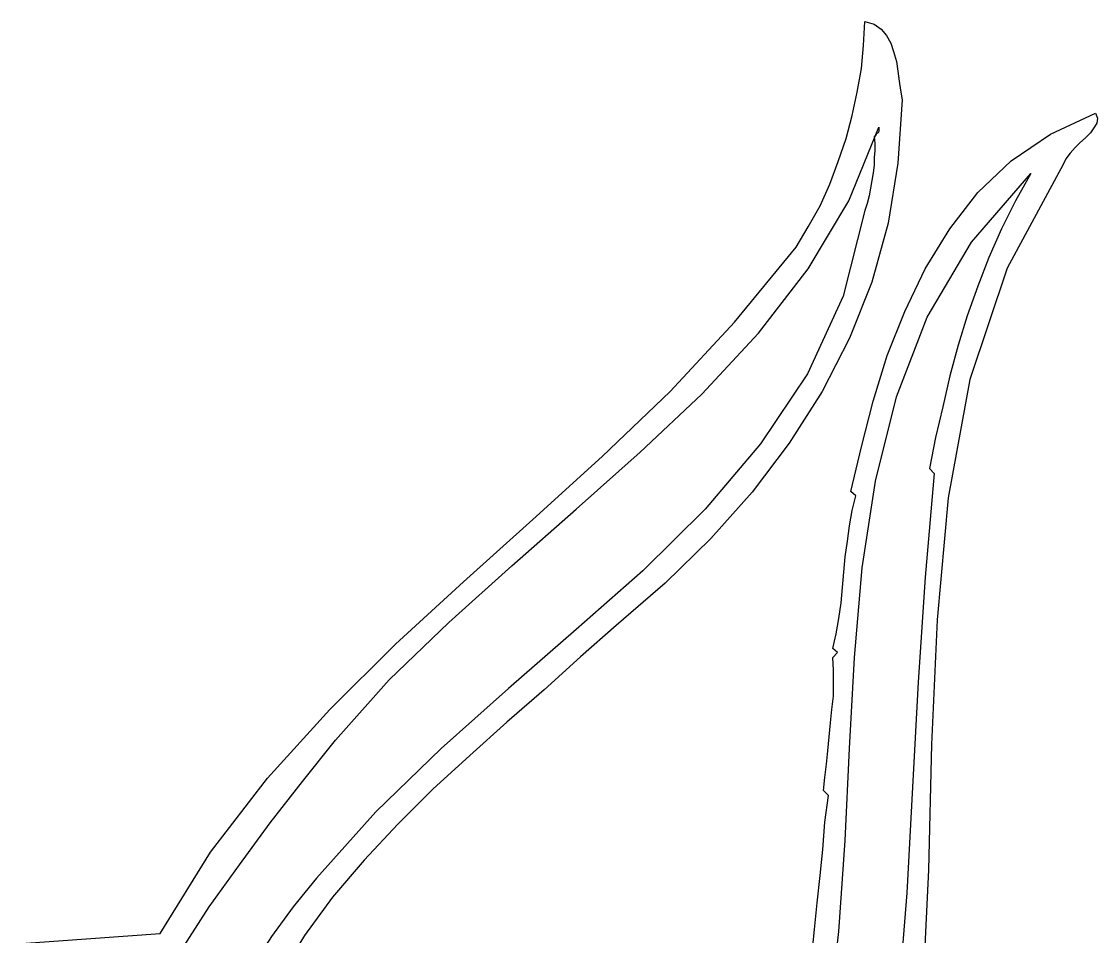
# Model space of a CAD drawing. Extents: x 0.04 to 5.91, y 0.03 to 7.85.
# Drawn here: x 2.519 to 4.055, y 6.542 to 7.848 of the extents above; entities that cross this region are included whole.
import ezdxf

# ---------------------------------------------------------------- set-up
doc = ezdxf.new("R2010")
doc.units = 0
doc.layers.add('1', color=7, linetype='Continuous')

msp = doc.modelspace()

# ---------------------------------------------------------------- linework, layer by layer
for points in [[(2.519, 6.532), (2.717, 6.546), (2.789, 6.662), (2.87, 6.768), (2.959, 6.866), (3.053, 6.959), (3.15, 7.048), (3.249, 7.137), (3.348, 7.227), (3.445, 7.32), (3.537, 7.419), (3.625, 7.526), (3.642, 7.555), (3.659, 7.585), (3.673, 7.616), (3.685, 7.648), (3.696, 7.681), (3.705, 7.714), (3.712, 7.747), (3.718, 7.781), (3.721, 7.814), (3.723, 7.848), (3.736, 7.844), (3.746, 7.837), (3.754, 7.828), (3.76, 7.817), (3.764, 7.805), (3.768, 7.791), (3.77, 7.777), (3.772, 7.763), (3.774, 7.75), (3.776, 7.736)], [(3.776, 7.736), (3.77, 7.646), (3.756, 7.56), (3.733, 7.476), (3.701, 7.396), (3.662, 7.32), (3.615, 7.246), (3.562, 7.176), (3.503, 7.11), (3.438, 7.046), (3.368, 6.986), (3.317, 6.941), (3.265, 6.894), (3.212, 6.848), (3.159, 6.8), (3.106, 6.752), (3.056, 6.702), (3.008, 6.651), (2.963, 6.598), (2.923, 6.543), (2.888, 6.486)], [(3.647, 6.514), (3.651, 6.552), (3.655, 6.59), (3.659, 6.629), (3.663, 6.666), (3.666, 6.705), (3.671, 6.743), (3.664, 6.75), (3.666, 6.769), (3.668, 6.788), (3.67, 6.807), (3.672, 6.827), (3.674, 6.847), (3.676, 6.866), (3.678, 6.885), (3.678, 6.904), (3.678, 6.922), (3.677, 6.94), (3.684, 6.947), (3.677, 6.953), (3.682, 6.974), (3.686, 6.996), (3.689, 7.018), (3.691, 7.04), (3.693, 7.062), (3.695, 7.084), (3.698, 7.106), (3.701, 7.128), (3.705, 7.15), (3.71, 7.171), (3.703, 7.177), (3.718, 7.241), (3.735, 7.306), (3.755, 7.371), (3.78, 7.434), (3.809, 7.495), (3.844, 7.552), (3.884, 7.604), (3.932, 7.649), (3.988, 7.687), (4.052, 7.717), (4.055, 7.71), (4.054, 7.703), (4.05, 7.696), (4.045, 7.689), (4.038, 7.682), (4.03, 7.675), (4.023, 7.668), (4.016, 7.66), (4.01, 7.652), (4.006, 7.644), (3.926, 7.496), (3.873, 7.337), (3.842, 7.168), (3.826, 6.994), (3.818, 6.816), (3.814, 6.637), (3.805, 6.459)]]:
    msp.add_lwpolyline(points)
at = {"layer": '1'}
for points in [[(2.747, 6.522), (2.787, 6.584), (2.83, 6.644), (2.874, 6.704), (2.92, 6.763), (2.967, 6.822), (3.044, 6.908), (3.129, 6.99), (3.219, 7.071), (3.311, 7.152), (3.402, 7.233), (3.49, 7.316), (3.571, 7.403), (3.642, 7.495), (3.7, 7.592), (3.743, 7.697)], [(3.743, 7.697), (3.743, 7.695), (3.743, 7.693), (3.743, 7.691), (3.742, 7.689), (3.74, 7.688), (3.739, 7.687), (3.738, 7.685), (3.736, 7.684), (3.737, 7.674), (3.737, 7.664), (3.736, 7.654), (3.736, 7.643), (3.735, 7.632), (3.733, 7.621), (3.731, 7.61), (3.729, 7.599), (3.726, 7.588), (3.723, 7.578), (3.692, 7.456), (3.641, 7.345), (3.574, 7.245), (3.495, 7.152), (3.406, 7.064), (3.311, 6.98), (3.214, 6.896), (3.118, 6.81), (3.025, 6.72), (2.94, 6.625), (2.907, 6.584), (2.876, 6.542), (2.848, 6.498)], [(3.671, 6.421), (3.686, 6.549), (3.695, 6.679), (3.701, 6.81), (3.708, 6.94), (3.719, 7.068), (3.738, 7.192), (3.768, 7.312), (3.812, 7.426), (3.875, 7.533), (3.96, 7.631), (3.938, 7.592), (3.918, 7.552), (3.9, 7.511), (3.884, 7.47), (3.869, 7.428), (3.856, 7.386), (3.844, 7.342), (3.834, 7.298), (3.824, 7.254), (3.815, 7.21)], [(3.815, 7.21), (3.822, 7.203), (3.809, 7.055), (3.799, 6.905), (3.791, 6.755), (3.783, 6.604), (3.771, 6.456)]]:
    msp.add_lwpolyline(points, dxfattribs=at)

doc.saveas('drawing.dxf')
